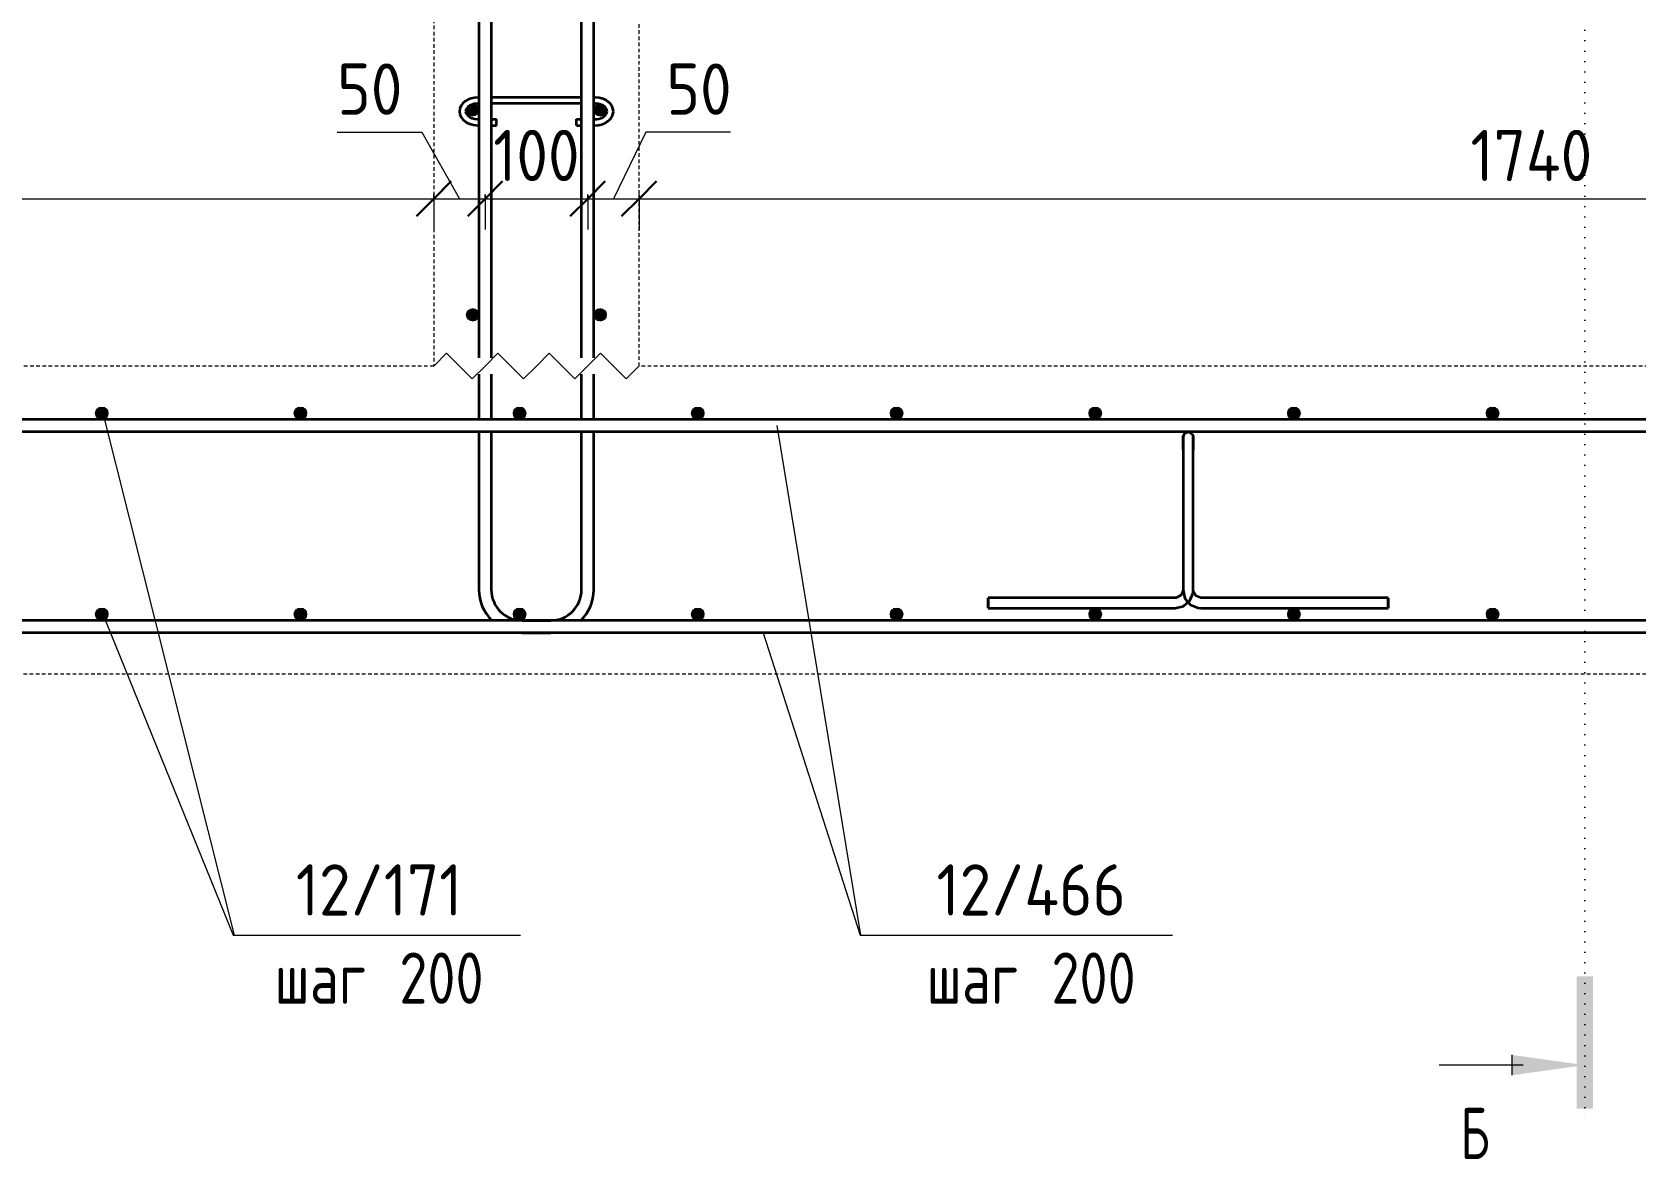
# Model space of a CAD drawing. Header units: millimetres. Extents: x 29094 to 49369, y -2577 to 78616.
# Drawn here: x 38306 to 39869, y -2473 to -1374 of the extents above; entities that cross this region are included whole.
import ezdxf

# ---------------------------------------------------------------- set-up
doc = ezdxf.new("R2010")
doc.units = ezdxf.units.MM
doc.linetypes.add('01 Штриховая _4 мм_', pattern=[6, 3.5, -2.5])
doc.linetypes.add('04 Пунктир 10мм', pattern=[10, 0, -10])
for name, color, linetype, lineweight in [('AA_Dim', 7, 'Continuous', 9), ('AA_Dim-20', 7, 'Continuous', 9), ('AA_Oformlenie', 7, 'Continuous', 9), ('AA_Razrez', 7, 'Continuous', 9), ('AA_Vinoska', 7, 'Continuous', 9), ('KR_Armatura', 7, 'Continuous', 20), ('KR_Armatura_Tonkie', 7, 'Continuous', 20)]:
    doc.layers.add(name, color=color, linetype=linetype, lineweight=lineweight)
doc.layers.add('AF_Stena_Опалубка', color=7, linetype='Continuous', lineweight=20, true_color=0x0063c6)
doc.layers.add('KR_Fundament', color=7, linetype='Continuous', lineweight=20, true_color=0x804000)
doc.styles.add('ISOCPEUR_1', font='isocpeur.TTF', dxfattribs={"width": 0.7, "height": 50})
doc.styles.add('ISOCPEUR_2', font='isocpeur.TTF', dxfattribs={"width": 0.9, "height": 50})
doc.styles.add('ISOCPEUR_3', font='isocpeur.TTF', dxfattribs={"width": 0.8, "height": 50})
doc.dimstyles.new('00_Точн_3_знака__прозр_', dxfattribs={"dimscale": 304.8, "dimtxt": 50.137748, "dimasz": 0.111549, "dimexe": 0.098425, "dimexo": 0.065617, "dimgap": 0.006562, "dimtad": 1, "dimdec": 3, "dimrnd": 0.001, "dimdsep": 46, "dimtxsty": 'ISOCPEUR_2', "dimblk1": 'OBLIQUE', "dimblk2": 'OBLIQUE', "dimsah": 1, "dimcen": 0.09, "dimdle": 0.098425, "dimazin": 0, "dimtfac": 1, "dimtdec": 4, "dimtix": 1, "dimtmove": 0, "dimatfit": 3, "dimfxl": 1, "dimtvp": 1, "dimtolj": 1, "dimtzin": 0, "dimlwd": 18, "dimlwe": 18, "dimarcsym": 2})
doc.dimstyles.new('00_Точн_3_знака__прозр__1', dxfattribs={"dimscale": 304.8, "dimtxt": 50.137748, "dimasz": 0.111549, "dimexe": 0.098425, "dimexo": 0.065617, "dimgap": 0.006562, "dimtad": 1, "dimdec": 3, "dimrnd": 0.001, "dimdsep": 46, "dimtxsty": 'ISOCPEUR_2', "dimblk1": 'OBLIQUE', "dimblk2": 'OBLIQUE', "dimsah": 1, "dimcen": 0.09, "dimdle": 0.098425, "dimazin": 0, "dimtfac": 1, "dimtdec": 4, "dimtix": 1, "dimtmove": 1, "dimatfit": 3, "dimfxl": 1, "dimtvp": 1, "dimtolj": 1, "dimtzin": 0, "dimlwd": 18, "dimlwe": 18, "dimarcsym": 2})

# ---------------------------------------------------------------- blocks, each defined once
blk = doc.blocks.new('261_Лягушка _НесАрм_РабПлоск_ - 10 А240-3794697-А-А Арм')
at = {"layer": 'KR_Armatura_Tonkie', "lineweight": 35}
for p, q in [((-30379.8, -1781.5), (-30379.8, -1918.5)), ((-30379.8, -1781.5), (-30379.8, -1918.5)), ((-30369.8, -1918.5), (-30369.8, -1781.5)), ((-30369.8, -1918.5), (-30369.8, -1781.5)), ((-30387.3, -1926), (-30569.8, -1926)), ((-30569.8, -1926), (-30569.8, -1936)), ((-30569.8, -1936), (-30569.8, -1926)), ((-30569.8, -1936), (-30387.3, -1936)), ((-30179.8, -1926), (-30362.3, -1926)), ((-30362.3, -1936), (-30179.8, -1936)), ((-30179.8, -1936), (-30179.8, -1926)), ((-30179.8, -1926), (-30179.8, -1936))]:
    blk.add_line(p, q, dxfattribs=at)
at = {"layer": 'KR_Armatura_Tonkie', "lineweight": 35, "flags": 128}
for points in [[(-30379.8, -1769), (-30378, -1765.1), (-30373.8, -1764.1), (-30370.4, -1766.7), (-30369.8, -1769)], [(-30379.8, -1769), (-30379.8, -1770.9), (-30379.8, -1776.1), (-30379.8, -1781.5)], [(-30379.8, -1781.5), (-30379.8, -1774.8), (-30379.8, -1770.2), (-30379.8, -1769)], [(-30369.8, -1781.5), (-30369.8, -1774.8), (-30369.8, -1770.2), (-30369.8, -1769)], [(-30369.8, -1769), (-30369.8, -1770.9), (-30369.8, -1776.1), (-30369.8, -1781.5)], [(-30387.3, -1936), (-30379.3, -1934.1), (-30373.1, -1928.7), (-30370, -1921), (-30369.8, -1918.5)], [(-30379.8, -1918.5), (-30381.7, -1923.5), (-30386.5, -1925.9), (-30387.3, -1926)], [(-30379.8, -1918.5), (-30377.9, -1926.5), (-30372.5, -1932.7), (-30364.9, -1935.8), (-30362.3, -1936)], [(-30362.3, -1926), (-30367.3, -1924.1), (-30369.8, -1919.4), (-30369.8, -1918.5)]]:
    blk.add_lwpolyline(points, dxfattribs=at)
blk = doc.blocks.new('Последовательность узлов - 3мм масшт20 маскировка-904226-А-А Арм')
at = {"layer": 'AA_Oformlenie'}
for p, q in [((-31880.1, -270), (-31867.6, -257.5)), ((-31842.6, -282.5), (-31867.6, -257.5)), ((-31830.1, -270), (-31817.6, -257.5)), ((-31792.6, -282.5), (-31817.6, -257.5)), ((-31780.1, -270), (-31767.6, -257.5)), ((-31742.6, -282.5), (-31767.6, -257.5)), ((-31730.1, -270), (-31717.6, -257.5)), ((-31692.6, -282.5), (-31717.6, -257.5)), ((-31830.1, -270), (-31842.6, -282.5)), ((-31780.1, -270), (-31792.6, -282.5)), ((-31730.1, -270), (-31742.6, -282.5)), ((-31680.1, -270), (-31692.6, -282.5))]:
    blk.add_line(p, q, dxfattribs=at)
blk = doc.blocks.new('Разрез - Номер узла_ сзади-394133-А-А Арм')
at = {"layer": 'AA_Razrez'}
for points in [[(-30750.2, -2295), (-30766.2, -2295), (-30766.2, -2424.1), (-30750.2, -2424.1)], [(-30829, -2371.7), (-30829, -2391.5), (-30758.3, -2381.6)]]:
    blk.add_hatch(color=256, dxfattribs=at).paths.add_polyline_path(points)
for p, q in [((-30829, -2391.5), (-30829, -2371.7)), ((-30818.3, -2381.6), (-30900.2, -2381.6))]:
    blk.add_line(p, q, dxfattribs=at)
blk = doc.blocks.new('DIMBLOCK62-А-А Арм')
at = {"layer": 'AA_Dim-20', "color": 30, "lineweight": 30, "true_color": 0xff8000, "transparency": 16777216}
for p, q in [((36497.8, -1536.8), (36514.8, -1519.8)), ((38697.8, -1536.8), (38714.8, -1519.8)), ((36497.8, -1536.8), (36480.8, -1553.8)), ((38697.8, -1536.8), (38680.8, -1553.8))]:
    blk.add_line(p, q, dxfattribs=at)
at = {"layer": 'AA_Dim-20', "color": 30, "lineweight": 18, "true_color": 0xff8000, "transparency": 16777216}
for p, q in [((36497.8, -1532.7), (36497.8, -1566.8)), ((36497.8, -1536.8), (36497.8, -1532.7)), ((36497.8, -1536.8), (38697.8, -1536.8)), ((38697.8, -1532.7), (38697.8, -1566.8)), ((38697.8, -1536.8), (38697.8, -1532.7))]:
    blk.add_line(p, q, dxfattribs=at)
at = {"layer": 'AA_Dim-20', "color": 0, "lineweight": 18, "transparency": 16777216, "insert": (37535.3, -1469.6), "char_height": 50, "width": 149.846, "attachment_point": 1, "line_spacing_factor": 1.135194, "style": 'ISOCPEUR_2'}
blk.add_mtext('2200', dxfattribs=at)
blk = doc.blocks.new('_Oblique')
at = {"color": 0, "linetype": 'ByBlock', "lineweight": -2}
blk.add_line((-0.5, -0.5), (0.5, 0.5), dxfattribs=at)
blk = doc.blocks.new('DIMBLOCK63-А-А Арм')
at = {"layer": 'AA_Dim-20', "color": 30, "lineweight": 18, "true_color": 0xff8000, "transparency": 16777216}
for p, q in [((38603.6, -1472), (38686, -1472)), ((38686, -1472), (38722.8, -1536.8)), ((38697.8, -1532.7), (38697.8, -1566.8)), ((38697.8, -1536.8), (38697.8, -1532.7)), ((38697.8, -1536.8), (38747.8, -1536.8)), ((38747.8, -1532.7), (38747.8, -1566.8)), ((38747.8, -1536.8), (38747.8, -1532.7))]:
    blk.add_line(p, q, dxfattribs=at)
at = {"layer": 'AA_Dim-20', "color": 30, "lineweight": 30, "true_color": 0xff8000, "transparency": 16777216}
for p, q in [((38697.8, -1536.8), (38714.8, -1519.8)), ((38747.8, -1536.8), (38764.8, -1519.8)), ((38697.8, -1536.8), (38680.8, -1553.8)), ((38747.8, -1536.8), (38730.8, -1553.8))]:
    blk.add_line(p, q, dxfattribs=at)
at = {"layer": 'AA_Dim-20', "color": 0, "lineweight": 18, "transparency": 16777216, "insert": (38603.6, -1404.9), "char_height": 50, "width": 74.923, "attachment_point": 1, "line_spacing_factor": 1.135194, "style": 'ISOCPEUR_2'}
blk.add_mtext('50', dxfattribs=at)
blk = doc.blocks.new('DIMBLOCK64-А-А Арм')
at = {"layer": 'AA_Dim-20', "color": 30, "lineweight": 30, "true_color": 0xff8000, "transparency": 16777216}
for p, q in [((38747.8, -1536.8), (38764.8, -1519.8)), ((38847.8, -1536.8), (38864.8, -1519.8)), ((38747.8, -1536.8), (38730.8, -1553.8)), ((38847.8, -1536.8), (38830.8, -1553.8))]:
    blk.add_line(p, q, dxfattribs=at)
at = {"layer": 'AA_Dim-20', "color": 30, "lineweight": 18, "true_color": 0xff8000, "transparency": 16777216}
for p, q in [((38747.8, -1532.7), (38747.8, -1566.8)), ((38747.8, -1536.8), (38747.8, -1532.7)), ((38747.8, -1536.8), (38847.8, -1536.8)), ((38847.8, -1532.7), (38847.8, -1566.8)), ((38847.8, -1536.8), (38847.8, -1532.7))]:
    blk.add_line(p, q, dxfattribs=at)
at = {"layer": 'AA_Dim-20', "color": 0, "lineweight": 18, "transparency": 16777216, "insert": (38755.7, -1469.6), "char_height": 50, "width": 101.032, "attachment_point": 1, "line_spacing_factor": 1.135194, "style": 'ISOCPEUR_2'}
blk.add_mtext('100', dxfattribs=at)
blk = doc.blocks.new('DIMBLOCK65-А-А Арм')
at = {"layer": 'AA_Dim-20', "color": 30, "lineweight": 18, "true_color": 0xff8000, "transparency": 16777216}
for p, q in [((38904.5, -1472), (38872.8, -1536.8)), ((38986.9, -1472), (38904.5, -1472)), ((38847.8, -1532.7), (38847.8, -1566.8)), ((38847.8, -1536.8), (38847.8, -1532.7)), ((38847.8, -1536.8), (38897.8, -1536.8)), ((38897.8, -1532.7), (38897.8, -1566.8)), ((38897.8, -1536.8), (38897.8, -1532.7))]:
    blk.add_line(p, q, dxfattribs=at)
at = {"layer": 'AA_Dim-20', "color": 30, "lineweight": 30, "true_color": 0xff8000, "transparency": 16777216}
for p, q in [((38847.8, -1536.8), (38864.8, -1519.8)), ((38897.8, -1536.8), (38914.8, -1519.8)), ((38847.8, -1536.8), (38830.8, -1553.8)), ((38897.8, -1536.8), (38880.8, -1553.8))]:
    blk.add_line(p, q, dxfattribs=at)
at = {"layer": 'AA_Dim-20', "color": 0, "lineweight": 18, "transparency": 16777216, "insert": (38924.5, -1404.9), "char_height": 50, "width": 74.923, "attachment_point": 1, "line_spacing_factor": 1.135194, "style": 'ISOCPEUR_2'}
blk.add_mtext('50', dxfattribs=at)
blk = doc.blocks.new('DIMBLOCK66-А-А Арм')
at = {"layer": 'AA_Dim-20', "color": 30, "lineweight": 30, "true_color": 0xff8000, "transparency": 16777216}
for p, q in [((38897.8, -1536.8), (38914.8, -1519.8)), ((40637.8, -1536.8), (40654.8, -1519.8)), ((38897.8, -1536.8), (38880.8, -1553.8)), ((40637.8, -1536.8), (40620.8, -1553.8))]:
    blk.add_line(p, q, dxfattribs=at)
at = {"layer": 'AA_Dim-20', "color": 30, "lineweight": 18, "true_color": 0xff8000, "transparency": 16777216}
for p, q in [((38897.8, -1532.7), (38897.8, -1566.8)), ((38897.8, -1536.8), (38897.8, -1532.7)), ((38897.8, -1536.8), (40637.8, -1536.8)), ((40637.8, -1532.7), (40637.8, -1566.8)), ((40637.8, -1536.8), (40637.8, -1532.7))]:
    blk.add_line(p, q, dxfattribs=at)
at = {"layer": 'AA_Dim-20', "color": 0, "lineweight": 18, "transparency": 16777216, "insert": (39708.2, -1469.6), "char_height": 50, "width": 143.034, "attachment_point": 1, "line_spacing_factor": 1.135194, "style": 'ISOCPEUR_2'}
blk.add_mtext('1740', dxfattribs=at)
blk = doc.blocks.new('042_М_Арматуры - Диам длина поз _ Комментарий-2260297-А-А Арм')
at = {"layer": 'AA_Vinoska'}
blk.add_line((-33880.8, -2220.4), (-33600.8, -2220.4), dxfattribs=at)

msp = doc.modelspace()

# ---------------------------------------------------------------- hatches: boundary and pattern name
at = {"layer": 'KR_Armatura'}
h = msp.add_hatch(color=256, dxfattribs=at)
edge = h.paths.add_edge_path()
edge.add_arc((38735.7746, -1450), 6, 0, 360)
for points in [[(38735.7746, -1456), (38740.9708, -1453), (38740.9708, -1447), (38735.7746, -1444), (38730.5785, -1447), (38730.5785, -1453)], [(38859.7746, -1456), (38864.9708, -1453), (38864.9708, -1447), (38859.7746, -1444), (38854.5785, -1447), (38854.5785, -1453)], [(38735.7746, -1656), (38740.9708, -1653), (38740.9708, -1647), (38735.7746, -1644), (38730.5785, -1647), (38730.5785, -1653)], [(38859.7746, -1656), (38864.9708, -1653), (38864.9708, -1647), (38859.7746, -1644), (38854.5785, -1647), (38854.5785, -1653)], [(38371.1079, -1751.1962), (38377.1079, -1751.1962), (38380.1079, -1746), (38377.1079, -1740.8038), (38371.1079, -1740.8038), (38368.1079, -1746)], [(38564.7746, -1751.1962), (38570.7746, -1751.1962), (38573.7746, -1746), (38570.7746, -1740.8038), (38564.7746, -1740.8038), (38561.7746, -1746)], [(38778.4413, -1751.1962), (38784.4413, -1751.1962), (38787.4413, -1746), (38784.4413, -1740.8038), (38778.4413, -1740.8038), (38775.4413, -1746)], [(38952.1079, -1751.1962), (38958.1079, -1751.1962), (38961.1079, -1746), (38958.1079, -1740.8038), (38952.1079, -1740.8038), (38949.1079, -1746)], [(39145.7746, -1751.1962), (39151.7746, -1751.1962), (39154.7746, -1746), (39151.7746, -1740.8038), (39145.7746, -1740.8038), (39142.7746, -1746)], [(39339.4413, -1751.1962), (39345.4413, -1751.1962), (39348.4413, -1746), (39345.4413, -1740.8038), (39339.4413, -1740.8038), (39336.4413, -1746)], [(39533.1079, -1751.1962), (39539.1079, -1751.1962), (39542.1079, -1746), (39539.1079, -1740.8038), (39533.1079, -1740.8038), (39530.1079, -1746)], [(39726.7746, -1751.1962), (39732.7746, -1751.1962), (39735.7746, -1746), (39732.7746, -1740.8038), (39726.7746, -1740.8038), (39723.7746, -1746)], [(38371.1079, -1947.1962), (38377.1079, -1947.1962), (38380.1079, -1942), (38377.1079, -1936.8038), (38371.1079, -1936.8038), (38368.1079, -1942)], [(38564.7746, -1947.1962), (38570.7746, -1947.1962), (38573.7746, -1942), (38570.7746, -1936.8038), (38564.7746, -1936.8038), (38561.7746, -1942)], [(38778.4413, -1947.1962), (38784.4413, -1947.1962), (38787.4413, -1942), (38784.4413, -1936.8038), (38778.4413, -1936.8038), (38775.4413, -1942)], [(38952.1079, -1947.1962), (38958.1079, -1947.1962), (38961.1079, -1942), (38958.1079, -1936.8038), (38952.1079, -1936.8038), (38949.1079, -1942)], [(39145.7746, -1947.1962), (39151.7746, -1947.1962), (39154.7746, -1942), (39151.7746, -1936.8038), (39145.7746, -1936.8038), (39142.7746, -1942)], [(39339.4413, -1947.1962), (39345.4413, -1947.1962), (39348.4413, -1942), (39345.4413, -1936.8038), (39339.4413, -1936.8038), (39336.4413, -1942)], [(39533.1079, -1947.1962), (39539.1079, -1947.1962), (39542.1079, -1942), (39539.1079, -1936.8038), (39533.1079, -1936.8038), (39530.1079, -1942)], [(39726.7746, -1947.1962), (39732.7746, -1947.1962), (39735.7746, -1942), (39732.7746, -1936.8038), (39726.7746, -1936.8038), (39723.7746, -1942)]]:
    msp.add_hatch(color=256, dxfattribs=at).paths.add_polyline_path(points)
h = msp.add_hatch(color=256, dxfattribs=at)
edge = h.paths.add_edge_path()
edge.add_arc((38859.7746, -1450), 6, 0, 360)
h = msp.add_hatch(color=256, dxfattribs=at)
edge = h.paths.add_edge_path()
edge.add_arc((38735.7746, -1650), 6, 0, 360)
h = msp.add_hatch(color=256, dxfattribs=at)
edge = h.paths.add_edge_path()
edge.add_arc((38859.7746, -1650), 6, 0, 360)
h = msp.add_hatch(color=256, dxfattribs=at)
edge = h.paths.add_edge_path()
edge.add_arc((38374.1079, -1746), 6, 0, 360)
h = msp.add_hatch(color=256, dxfattribs=at)
edge = h.paths.add_edge_path()
edge.add_arc((38567.7746, -1746), 6, 0, 360)
h = msp.add_hatch(color=256, dxfattribs=at)
edge = h.paths.add_edge_path()
edge.add_arc((38781.4413, -1746), 6, 0, 360)
h = msp.add_hatch(color=256, dxfattribs=at)
edge = h.paths.add_edge_path()
edge.add_arc((38955.1079, -1746), 6, 0, 360)
h = msp.add_hatch(color=256, dxfattribs=at)
edge = h.paths.add_edge_path()
edge.add_arc((39148.7746, -1746), 6, 0, 360)
h = msp.add_hatch(color=256, dxfattribs=at)
edge = h.paths.add_edge_path()
edge.add_arc((39342.4413, -1746), 6, 0, 360)
h = msp.add_hatch(color=256, dxfattribs=at)
edge = h.paths.add_edge_path()
edge.add_arc((39536.1079, -1746), 6, 0, 360)
h = msp.add_hatch(color=256, dxfattribs=at)
edge = h.paths.add_edge_path()
edge.add_arc((39729.7746, -1746), 6, 0, 360)
h = msp.add_hatch(color=256, dxfattribs=at)
edge = h.paths.add_edge_path()
edge.add_arc((38374.1079, -1942), 6, 0, 360)
h = msp.add_hatch(color=256, dxfattribs=at)
edge = h.paths.add_edge_path()
edge.add_arc((38567.7746, -1942), 6, 0, 360)
h = msp.add_hatch(color=256, dxfattribs=at)
edge = h.paths.add_edge_path()
edge.add_arc((38781.4413, -1942), 6, 0, 360)
h = msp.add_hatch(color=256, dxfattribs=at)
edge = h.paths.add_edge_path()
edge.add_arc((38955.1079, -1942), 6, 0, 360)
h = msp.add_hatch(color=256, dxfattribs=at)
edge = h.paths.add_edge_path()
edge.add_arc((39148.7746, -1942), 6, 0, 360)
h = msp.add_hatch(color=256, dxfattribs=at)
edge = h.paths.add_edge_path()
edge.add_arc((39342.4413, -1942), 6, 0, 360)
h = msp.add_hatch(color=256, dxfattribs=at)
edge = h.paths.add_edge_path()
edge.add_arc((39536.1079, -1942), 6, 0, 360)
h = msp.add_hatch(color=256, dxfattribs=at)
edge = h.paths.add_edge_path()
edge.add_arc((39729.7746, -1942), 6, 0, 360)

# ---------------------------------------------------------------- linework, layer by layer
at = {"layer": 'AA_Razrez', "color": 7, "linetype": '04 Пунктир 10мм', "true_color": 0xffffff}
msp.add_line((39819.5447, 627.2579), (39819.5447, -2441.601), dxfattribs=at)
at = {"layer": 'AA_Vinoska'}
for p, q in [((38375.1808, -1746), (38503.1168, -2254.7967)), ((39032.105, -1758), (39113.5175, -2254.7967)), ((38374.4299, -1940.3105), (38502.3596, -2254.7967)), ((39018.3665, -1959.0754), (39113.3431, -2254.7967)), ((38503.1168, -2254.7967), (38502.3596, -2254.7967)), ((39113.3431, -2254.7967), (39137.9667, -2254.7967)), ((39113.5175, -2254.7967), (39137.9667, -2254.7967))]:
    msp.add_line(p, q, dxfattribs=at)
at = {"layer": 'AF_Stena_Опалубка', "linetype": '01 Штриховая _4 мм_'}
for p, q in [((38697.7746, -270), (38697.7746, -1700)), ((38897.7746, -1700), (38897.7746, -270))]:
    msp.add_line(p, q, dxfattribs=at)
at = {"layer": 'KR_Armatura'}
for p, q in [((38735.7746, -1444), (38730.5785, -1447)), ((38730.5785, -1447), (38730.5785, -1453)), ((38730.5785, -1453), (38735.7746, -1456)), ((38740.9708, -1447), (38735.7746, -1444)), ((38735.7746, -1456), (38740.9708, -1453)), ((38740.9708, -1453), (38740.9708, -1447)), ((38859.7746, -1444), (38854.5785, -1447)), ((38854.5785, -1447), (38854.5785, -1453)), ((38854.5785, -1453), (38859.7746, -1456)), ((38864.9708, -1447), (38859.7746, -1444)), ((38859.7746, -1456), (38864.9708, -1453)), ((38864.9708, -1453), (38864.9708, -1447)), ((38735.7746, -1644), (38730.5785, -1647)), ((38730.5785, -1647), (38730.5785, -1653)), ((38730.5785, -1653), (38735.7746, -1656)), ((38740.9708, -1647), (38735.7746, -1644)), ((38735.7746, -1656), (38740.9708, -1653)), ((38740.9708, -1653), (38740.9708, -1647)), ((38859.7746, -1644), (38854.5785, -1647)), ((38854.5785, -1647), (38854.5785, -1653)), ((38854.5785, -1653), (38859.7746, -1656)), ((38864.9708, -1647), (38859.7746, -1644)), ((38859.7746, -1656), (38864.9708, -1653)), ((38864.9708, -1653), (38864.9708, -1647)), ((38371.1079, -1740.8038), (38368.1079, -1746)), ((38368.1079, -1746), (38371.1079, -1751.1962)), ((38377.1079, -1740.8038), (38371.1079, -1740.8038)), ((38380.1079, -1746), (38377.1079, -1740.8038)), ((38377.1079, -1751.1962), (38380.1079, -1746)), ((38564.7746, -1740.8038), (38561.7746, -1746)), ((38561.7746, -1746), (38564.7746, -1751.1962)), ((38570.7746, -1740.8038), (38564.7746, -1740.8038)), ((38573.7746, -1746), (38570.7746, -1740.8038)), ((38570.7746, -1751.1962), (38573.7746, -1746)), ((38778.4413, -1740.8038), (38775.4413, -1746)), ((38775.4413, -1746), (38778.4413, -1751.1962)), ((38784.4413, -1740.8038), (38778.4413, -1740.8038)), ((38787.4413, -1746), (38784.4413, -1740.8038)), ((38784.4413, -1751.1962), (38787.4413, -1746)), ((38952.1079, -1740.8038), (38949.1079, -1746)), ((38949.1079, -1746), (38952.1079, -1751.1962)), ((38958.1079, -1740.8038), (38952.1079, -1740.8038)), ((38961.1079, -1746), (38958.1079, -1740.8038)), ((38958.1079, -1751.1962), (38961.1079, -1746)), ((39145.7746, -1740.8038), (39142.7746, -1746)), ((39142.7746, -1746), (39145.7746, -1751.1962)), ((39151.7746, -1740.8038), (39145.7746, -1740.8038)), ((39154.7746, -1746), (39151.7746, -1740.8038)), ((39151.7746, -1751.1962), (39154.7746, -1746)), ((39339.4413, -1740.8038), (39336.4413, -1746)), ((39336.4413, -1746), (39339.4413, -1751.1962)), ((39345.4413, -1740.8038), (39339.4413, -1740.8038)), ((39348.4413, -1746), (39345.4413, -1740.8038)), ((39345.4413, -1751.1962), (39348.4413, -1746)), ((39533.1079, -1740.8038), (39530.1079, -1746)), ((39530.1079, -1746), (39533.1079, -1751.1962)), ((39539.1079, -1740.8038), (39533.1079, -1740.8038)), ((39542.1079, -1746), (39539.1079, -1740.8038)), ((39539.1079, -1751.1962), (39542.1079, -1746)), ((39726.7746, -1740.8038), (39723.7746, -1746)), ((39723.7746, -1746), (39726.7746, -1751.1962)), ((39732.7746, -1740.8038), (39726.7746, -1740.8038)), ((39735.7746, -1746), (39732.7746, -1740.8038)), ((39732.7746, -1751.1962), (39735.7746, -1746)), ((38371.1079, -1751.1962), (38377.1079, -1751.1962)), ((38564.7746, -1751.1962), (38570.7746, -1751.1962)), ((38778.4413, -1751.1962), (38784.4413, -1751.1962)), ((38952.1079, -1751.1962), (38958.1079, -1751.1962)), ((39145.7746, -1751.1962), (39151.7746, -1751.1962)), ((39339.4413, -1751.1962), (39345.4413, -1751.1962)), ((39533.1079, -1751.1962), (39539.1079, -1751.1962)), ((39726.7746, -1751.1962), (39732.7746, -1751.1962)), ((38371.1079, -1936.8038), (38368.1079, -1942)), ((38377.1079, -1936.8038), (38371.1079, -1936.8038)), ((38380.1079, -1942), (38377.1079, -1936.8038)), ((38564.7746, -1936.8038), (38561.7746, -1942)), ((38570.7746, -1936.8038), (38564.7746, -1936.8038)), ((38573.7746, -1942), (38570.7746, -1936.8038)), ((38778.4413, -1936.8038), (38775.4413, -1942)), ((38784.4413, -1936.8038), (38778.4413, -1936.8038)), ((38787.4413, -1942), (38784.4413, -1936.8038)), ((38952.1079, -1936.8038), (38949.1079, -1942)), ((38958.1079, -1936.8038), (38952.1079, -1936.8038)), ((38961.1079, -1942), (38958.1079, -1936.8038)), ((39145.7746, -1936.8038), (39142.7746, -1942)), ((39151.7746, -1936.8038), (39145.7746, -1936.8038)), ((39154.7746, -1942), (39151.7746, -1936.8038)), ((39339.4413, -1936.8038), (39336.4413, -1942)), ((39345.4413, -1936.8038), (39339.4413, -1936.8038)), ((39348.4413, -1942), (39345.4413, -1936.8038)), ((39533.1079, -1936.8038), (39530.1079, -1942)), ((39539.1079, -1936.8038), (39533.1079, -1936.8038)), ((39542.1079, -1942), (39539.1079, -1936.8038)), ((39726.7746, -1936.8038), (39723.7746, -1942)), ((39732.7746, -1936.8038), (39726.7746, -1936.8038)), ((39735.7746, -1942), (39732.7746, -1936.8038)), ((38368.1079, -1942), (38371.1079, -1947.1962)), ((38371.1079, -1947.1962), (38377.1079, -1947.1962)), ((38377.1079, -1947.1962), (38380.1079, -1942)), ((38561.7746, -1942), (38564.7746, -1947.1962)), ((38564.7746, -1947.1962), (38570.7746, -1947.1962)), ((38570.7746, -1947.1962), (38573.7746, -1942)), ((38775.4413, -1942), (38778.4413, -1947.1962)), ((38778.4413, -1947.1962), (38784.4413, -1947.1962)), ((38784.4413, -1947.1962), (38787.4413, -1942)), ((38949.1079, -1942), (38952.1079, -1947.1962)), ((38952.1079, -1947.1962), (38958.1079, -1947.1962)), ((38958.1079, -1947.1962), (38961.1079, -1942)), ((39142.7746, -1942), (39145.7746, -1947.1962)), ((39145.7746, -1947.1962), (39151.7746, -1947.1962)), ((39151.7746, -1947.1962), (39154.7746, -1942)), ((39336.4413, -1942), (39339.4413, -1947.1962)), ((39339.4413, -1947.1962), (39345.4413, -1947.1962)), ((39345.4413, -1947.1962), (39348.4413, -1942)), ((39530.1079, -1942), (39533.1079, -1947.1962)), ((39533.1079, -1947.1962), (39539.1079, -1947.1962)), ((39539.1079, -1947.1962), (39542.1079, -1942)), ((39723.7746, -1942), (39726.7746, -1947.1962)), ((39726.7746, -1947.1962), (39732.7746, -1947.1962)), ((39732.7746, -1947.1962), (39735.7746, -1942))]:
    msp.add_line(p, q, dxfattribs=at)
for centre in [(38735.7746, -1450), (38859.7746, -1450), (38735.7746, -1650), (38859.7746, -1650), (38374.1079, -1746), (38567.7746, -1746), (38781.4413, -1746), (38955.1079, -1746), (39148.7746, -1746), (39342.4413, -1746), (39536.1079, -1746), (39729.7746, -1746), (38374.1079, -1942), (38567.7746, -1942), (38781.4413, -1942), (38955.1079, -1942), (39148.7746, -1942), (39342.4413, -1942), (39536.1079, -1942), (39729.7746, -1942)]:
    msp.add_circle(centre, 6, dxfattribs=at)
at = {"layer": 'KR_Armatura_Tonkie', "lineweight": 35}
for p, q in [((38741.7746, -278), (38741.7746, -1692)), ((38753.7746, -278), (38753.7746, -1692)), ((38841.7746, -1692), (38841.7746, -278)), ((38853.7746, -1692), (38853.7746, -278)), ((38740.7746, -1438), (38737.4304, -1438.233)), ((38741.7746, -1438), (38740.7746, -1438)), ((38841.7746, -1438), (38753.7746, -1438)), ((38854.7746, -1438), (38853.7746, -1438)), ((38854.9847, -1438.0009), (38854.7746, -1438)), ((38858.9425, -1438.3638), (38854.9847, -1438.0009)), ((38723.1749, -1448.725), (38722.7746, -1451.6066)), ((38722.7746, -1451.6066), (38723.1749, -1454.4882)), ((38724.3278, -1446.0313), (38723.1749, -1448.725)), ((38726.1221, -1443.6534), (38724.3278, -1446.0313)), ((38728.436, -1441.6571), (38726.1221, -1443.6534)), ((38731.1595, -1440.0751), (38728.436, -1441.6571)), ((38729.1398, -1450.3353), (38728.7746, -1451.6066)), ((38728.7746, -1451.6066), (38729.505, -1454.1492)), ((38729.505, -1449.064), (38729.1398, -1450.3353)), ((38730.4831, -1447.7743), (38729.505, -1449.064)), ((38731.9001, -1446.5561), (38730.4831, -1447.7743)), ((38734.1911, -1438.9283), (38731.1595, -1440.0751)), ((38732.7645, -1446.0023), (38731.9001, -1446.5561)), ((38734.7643, -1445.0587), (38732.7645, -1446.0023)), ((38737.4304, -1438.233), (38734.1911, -1438.9283)), ((38737.0495, -1444.39), (38734.7643, -1445.0587)), ((38738.8866, -1444.0984), (38737.0495, -1444.39)), ((38740.7746, -1444), (38738.8866, -1444.0984)), ((38741.7746, -1444), (38740.7746, -1444)), ((38841.7746, -1444), (38753.7746, -1444)), ((38854.7746, -1444), (38853.7746, -1444)), ((38855.4065, -1444.011), (38854.7746, -1444)), ((38857.8961, -1444.2719), (38855.4065, -1444.011)), ((38860.7849, -1445.0587), (38857.8961, -1444.2719)), ((38862.9062, -1439.4462), (38858.9425, -1438.3638)), ((38862.7848, -1446.0023), (38860.7849, -1445.0587)), ((38865.0662, -1447.7743), (38862.7848, -1446.0023)), ((38865.7963, -1440.8128), (38862.9062, -1439.4462)), ((38866.0442, -1449.064), (38865.0662, -1447.7743)), ((38869.4271, -1443.6534), (38865.7963, -1440.8128)), ((38866.7746, -1451.6066), (38866.0442, -1449.064)), ((38866.0442, -1454.1492), (38866.4094, -1452.8779)), ((38866.4094, -1452.8779), (38866.7746, -1451.6066)), ((38871.2214, -1446.0313), (38869.4271, -1443.6534)), ((38872.3743, -1448.725), (38871.2214, -1446.0313)), ((38872.7746, -1451.6066), (38872.3743, -1448.725)), ((38872.3743, -1454.4882), (38872.7746, -1451.6066)), ((38723.1749, -1454.4882), (38724.3278, -1457.1819)), ((38724.3278, -1457.1819), (38726.1221, -1459.5598)), ((38726.1221, -1459.5598), (38729.753, -1462.4004)), ((38729.505, -1454.1492), (38730.4831, -1455.4389)), ((38729.753, -1462.4004), (38732.643, -1463.767)), ((38730.4831, -1455.4389), (38732.7645, -1457.2109)), ((38732.643, -1463.767), (38736.6067, -1464.8494)), ((38732.7645, -1457.2109), (38734.7643, -1458.1545)), ((38734.7643, -1458.1545), (38737.6531, -1458.9413)), ((38736.6067, -1464.8494), (38740.5645, -1465.2123)), ((38737.6531, -1458.9413), (38740.1427, -1459.2022)), ((38740.1427, -1459.2022), (38740.7746, -1459.2132)), ((38740.5645, -1465.2123), (38740.7746, -1465.2132)), ((38740.7746, -1459.2132), (38741.7746, -1459.2132)), ((38740.7746, -1465.2132), (38741.7746, -1465.2132)), ((38753.7746, -1459.2132), (38758.7746, -1459.2132)), ((38753.7746, -1465.2132), (38758.7746, -1465.2132)), ((38758.7746, -1465.2132), (38758.7746, -1459.2132)), ((38836.7746, -1459.2132), (38841.7746, -1459.2132)), ((38836.7746, -1465.2132), (38836.7746, -1459.2132)), ((38836.7746, -1465.2132), (38841.7746, -1465.2132)), ((38853.7746, -1459.2132), (38854.7746, -1459.2132)), ((38853.7746, -1465.2132), (38854.7746, -1465.2132)), ((38854.7746, -1459.2132), (38856.6626, -1459.1148)), ((38854.7746, -1465.2132), (38858.1188, -1464.9802)), ((38856.6626, -1459.1148), (38858.4997, -1458.8232)), ((38858.1188, -1464.9802), (38861.3581, -1464.2849)), ((38858.4997, -1458.8232), (38860.7849, -1458.1545)), ((38860.7849, -1458.1545), (38862.7848, -1457.2109)), ((38861.3581, -1464.2849), (38864.3897, -1463.1382)), ((38862.7848, -1457.2109), (38863.6492, -1456.6571)), ((38863.6492, -1456.6571), (38865.0662, -1455.4389)), ((38864.3897, -1463.1382), (38867.1133, -1461.5561)), ((38865.0662, -1455.4389), (38866.0442, -1454.1492)), ((38867.1133, -1461.5561), (38869.4271, -1459.5598)), ((38869.4271, -1459.5598), (38871.2214, -1457.1819)), ((38871.2214, -1457.1819), (38872.3743, -1454.4882)), ((38741.7746, -1708), (38741.7746, -1752)), ((38753.7746, -1708), (38753.7746, -1752)), ((38841.7746, -1752), (38841.7746, -1708)), ((38853.7746, -1752), (38853.7746, -1708)), ((40897.7746, -1752), (36237.7746, -1752)), ((40897.7746, -1764), (36237.7746, -1764)), ((38741.7746, -1764), (38741.7746, -1918)), ((38753.7746, -1764), (38753.7746, -1918)), ((38841.7746, -1918), (38841.7746, -1764)), ((38853.7746, -1918), (38853.7746, -1764)), ((40897.7746, -1948), (36237.7746, -1948)), ((38783.7746, -1948), (38811.7746, -1948)), ((40897.7746, -1960), (36237.7746, -1960)), ((38783.7746, -1960), (38811.7746, -1960))]:
    msp.add_line(p, q, dxfattribs=at)
for centre, radius, start, end in [((38783.7746, -1918), 42, 180, 225.6776046), ((38783.7746, -1918), 30, 180, 270), ((38811.7746, -1918), 30, 270, 360), ((38811.7746, -1918), 42, 314.3223954, 0)]:
    msp.add_arc(centre, radius, start, end, dxfattribs=at)
at = {"layer": 'KR_Fundament', "linetype": '01 Штриховая _4 мм_'}
for p, q in [((38697.7746, -1700), (36197.7746, -1700)), ((40637.7746, -1700), (38897.7746, -1700)), ((36197.7746, -2000), (40937.7746, -2000))]:
    msp.add_line(p, q, dxfattribs=at)

# ---------------------------------------------------------------- block references
at = {"layer": 'AA_Oformlenie'}
msp.add_blockref('Последовательность узлов - 3мм масшт20 маскировка-904226-А-А Арм', (70577.8362, -1430), dxfattribs=at)
at = {"layer": 'AA_Razrez'}
msp.add_blockref('Разрез - Номер узла_ сзади-394133-А-А Арм', (70577.8362, 0), dxfattribs=at)
at = {"layer": 'AA_Vinoska'}
for p in [(72383.1364, -34.3485), (73018.7435, -34.3485)]:
    msp.add_blockref('042_М_Арматуры - Диам длина поз _ Комментарий-2260297-А-А Арм', p, dxfattribs=at)
at = {"layer": 'KR_Armatura_Tonkie', "lineweight": 35}
msp.add_blockref('261_Лягушка _НесАрм_РабПлоск_ - 10 А240-3794697-А-А Арм', (69807.8362, 0), dxfattribs=at)

# ---------------------------------------------------------------- texts
at = {"layer": 'AA_Razrez', "insert": (39698.3621, -2423.1057), "char_height": 50, "width": 33.670875, "attachment_point": 1, "style": 'ISOCPEUR_1'}
msp.add_mtext('\\fISOCPEUR|b0|i0|c204|p34|;\\W.7;Б', dxfattribs=at)
at = {"layer": 'AA_Vinoska', "char_height": 50, "attachment_point": 1}
for s, insert, width, style in [('12/171', (38563.3524, -2185.7917), 199.139175, 'ISOCPEUR_2'), ('12/466', (39187.7095, -2185.7917), 226.556887, 'ISOCPEUR_2'), (' 200', (38638.7007, -2271.7727), 133.4008, 'ISOCPEUR_3'), (' 200', (39274.3078, -2271.7727), 133.4008, 'ISOCPEUR_3'), ('шаг', (38542.3924, -2271.7727), 116.7257, 'ISOCPEUR_3'), ('шаг', (39177.9995, -2271.7727), 116.7257, 'ISOCPEUR_3')]:
    msp.add_mtext(s, dxfattribs=dict(at, insert=insert, width=width, style=style))

# ---------------------------------------------------------------- dimensions: what is measured, and where the dimension line sits
at = {"layer": 'AA_Dim', "color": 30, "lineweight": 18, "true_color": 0xff8000}
for base, p1, p2, picture, middle in [((38747.7746, -1536.7627), (38697.7746, -1512.7211), (38747.7746, -1512.7211), 'DIMBLOCK63-А-А Арм', (38641.0739, -1438.2467)), ((38897.7746, -1536.7627), (38847.7746, -1512.7211), (38897.7746, -1512.7211), 'DIMBLOCK65-А-А Арм', (38961.9266, -1438.2467))]:
    dim = msp.add_linear_dim(base=base, p1=p1, p2=p2, dimstyle='00_Точн_3_знака__прозр__1', override={"dimpost": '<>', "dimfxl": 50}, dxfattribs=at)
    dim.commit()
    dim.dimension.update_dxf_attribs({"geometry": picture, "text_midpoint": middle, "dimtype": 160})
for base, p1, p2, override, picture, middle in [((40637.7746, -1536.7627), (38897.7746, -1512.7211), (40637.7746, -1512.7211), {"dimpost": '<>', "dimfxl": 1740}, 'DIMBLOCK66-А-А Арм', (39767.7746, -1509.7627)), ((38697.7746, -1536.7627), (36497.7746, -1512.7211), (38697.7746, -1512.7211), {"dimpost": '<>', "dimfxl": 2200}, 'DIMBLOCK62-А-А Арм', (37597.7746, -1509.7627)), ((38847.7746, -1536.7627), (38747.7746, -1512.7211), (38847.7746, -1512.7211), {"dimpost": '<>', "dimfxl": 100}, 'DIMBLOCK64-А-А Арм', (38797.7746, -1509.7627))]:
    dim = msp.add_linear_dim(base=base, p1=p1, p2=p2, dimstyle='00_Точн_3_знака__прозр_', override=override, dxfattribs=at)
    dim.commit()
    dim.dimension.update_dxf_attribs({"geometry": picture, "text_midpoint": middle})

doc.saveas('drawing.dxf')
